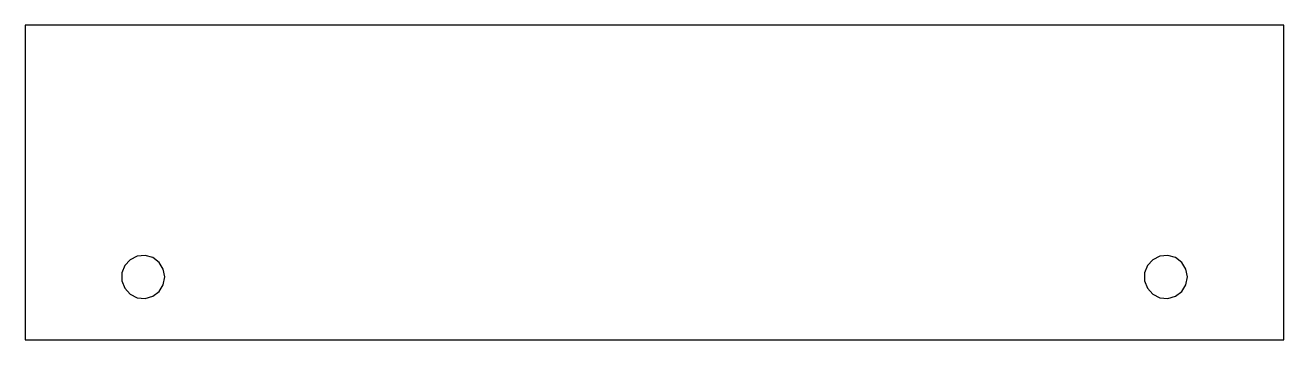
# Model space of a CAD drawing. Header units: millimetres. Extents: x -80 to 80, y 0 to 40.
import ezdxf

# ---------------------------------------------------------------- set-up
doc = ezdxf.new("R2010")
doc.units = ezdxf.units.MM
doc.layers.add('CUT_PROFILE', color=7, linetype='Continuous')

msp = doc.modelspace()

# ---------------------------------------------------------------- linework, layer by layer
at = {"layer": 'CUT_PROFILE'}
for points in [[(-80, 0), (80, 0), (80, 40), (-80, 40)], [(-62.25, 8), (-62.44, 8.99), (-62.97, 9.85), (-63.77, 10.46), (-64.75, 10.74), (-65.75, 10.65), (-66.66, 10.19), (-67.34, 9.45), (-67.7, 8.51), (-67.7, 7.49), (-67.34, 6.55), (-66.66, 5.81), (-65.75, 5.35), (-64.75, 5.26), (-63.77, 5.54), (-62.97, 6.15), (-62.44, 7.01)], [(67.75, 8), (67.56, 8.99), (67.03, 9.85), (66.23, 10.46), (65.25, 10.74), (64.25, 10.65), (63.34, 10.19), (62.66, 9.45), (62.3, 8.51), (62.3, 7.49), (62.66, 6.55), (63.34, 5.81), (64.25, 5.35), (65.25, 5.26), (66.23, 5.54), (67.03, 6.15), (67.56, 7.01)]]:
    msp.add_lwpolyline(points, close=True, dxfattribs=at)

doc.saveas('drawing.dxf')
